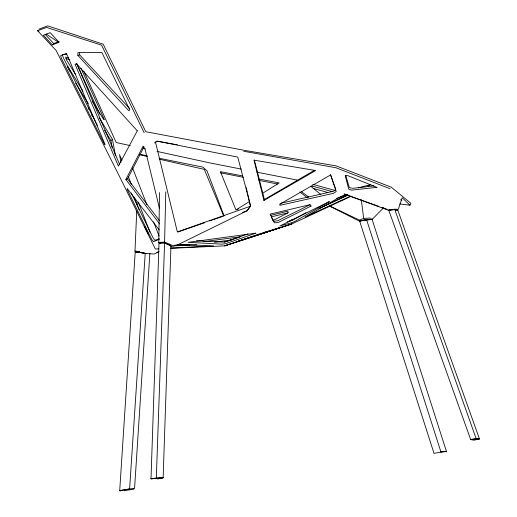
<?xml version="1.0" encoding="UTF-8"?>
<svg xmlns="http://www.w3.org/2000/svg" width="517" height="517" viewBox="0 0 517 517"><rect width="100%" height="100%" fill="white"/><g stroke="black" fill="none" stroke-linecap="round" stroke-linejoin="round"><path stroke-width="0.78" d="M160.141 243.113L158.79 242.408L159.501 192.55M247.649 193.83L250.441 206.238L247.1 210.768L177.279 245.013L172.684 245.491L164.6 242.111L165.77 191.82M156.903 478.471L151.003 478.761L159.029 243.055L164.542 242.841L170.959 245.859L163.139 477.682L159.217 478.219L163.12 477.689L157.775 478.988M156.961 478.464L150.97 478.768L156.321 478.025L164.593 242.848L159.029 243.055M158.622 251.818L154.325 253.989L146.298 253.588L134.969 251.146L136.74 211.143M137.024 204.745L137.095 203.142M139.235 251.798L135.221 251.76L119.711 490.627L120.177 491.15M129.657 488.933L119.705 490.627L129.605 488.94L145.212 253.459L135.221 251.76M149.872 253.498L134.569 488.429L129.605 488.94M446.087 452.071L446.365 451.431L440.885 452.045M399.699 203.976L409.942 205.191L410.886 203.31L391.246 187.173L336.089 165.879L245.097 150.466L145.775 131.712L103.187 44.197L47.726 25.85L39.014 29.146M159.708 223.99L125.87 179.47L127.557 178.901L144.036 146.802M125.87 179.47L143.06 146.162L145.161 149.516L159.462 208.293M263.928 200.428L315.68 170.552L253.989 160.147L263.928 200.428L264.387 199.543L314.562 170.229M52.32 44.876L59.08 42.323L50.201 32.661L43.325 35.24L52.32 44.876L53.652 43.506L59.125 41.541M383.569 207.828L372.822 218.717L365.965 219.958M291.969 219.57L289.442 221.127M112.183 147.526L110.916 140.488L112.48 139.39L99.406 118.057M249.472 201.507L235.978 209.96L220.41 171.663L242.344 175.864M262.293 193.481L279.161 182.915L258.791 179.011M237.174 209.728L238.531 208.887M154.46 142.996L157.491 141.186L237.762 157.103L250.564 205.902L247.1 210.768L242.576 212.39M305.922 212.745L292.273 220.332L287.09 221.864M272.698 220.63L288.337 212.713L287.814 211.195L270.83 215.311M156.877 252.496L159.042 251.411M309.857 204.822L277.771 220.759L273.868 221.244L271.645 217.903M323.791 206.16L347.747 195.038M318.944 208.577L347.993 195.09M350.041 196.337L305.062 217.037L340.858 196.46L346.261 194.489M351.037 196.337L291.866 223.906L224.578 245.866L170.662 248.322M367.91 186.004L370.075 185.105M159.223 239.345L153.42 241.71L151.694 239.403L127.143 189.364L127.292 188.621L159.21 229.936M370.334 218.019L363.69 218.394L359.464 220.093L329.704 205.953M158.596 248.877L155.378 249.02L119.808 177.066L56.159 50.524L37.554 30.677L46.679 27.44L101.61 45.173L144.172 132.74M250.441 206.238L177.363 231.926L155.384 141.652M178.055 231.984L204.473 222.756M209.753 220.908L223.344 216.164M247.979 233.891L226.33 241.484L222.711 242.098L196.505 240.864M224.184 242.311L240.353 236.805L203.116 241.71M236.566 241.885L291.866 223.906L224.578 245.866L253.362 236.418M159.314 238.815L154.783 240.295L152.858 237.452L131.26 192.957M256.684 235.345L279.115 227.984M336.347 198.45L347.747 194.922M77.899 55.416L128.701 110.625L129.838 110.011L101.823 52.417L77.834 52.656L77.899 55.416L79.65 54.892L129.586 108.467M358.281 187.865L370.689 184.608M271.38 216.856L287.62 212.926M470.657 439.502L476.48 438.746L479.427 438.914L473.947 440.213L470.535 439.521L476.409 438.752L479.446 438.914L397.722 209.967L394.768 209.514L388.771 210.245L470.657 439.502L472.066 439.599M280.905 203.226L333.652 191.232L335.83 189.403L330.492 174.727M440.949 452.032L434.015 453.396L359.606 220.94L366.592 219.68L372.098 219.363L446.442 451.431L440.949 452.032L366.592 219.68M124.326 490.723L134.013 489.095M67.074 54.052L62.408 54.789L63.164 57.348L97.526 125.851M367.503 220.035L372.117 219.363L366.488 219.686L359.683 220.94L362.042 220.701M150.97 478.768L163.12 477.689M175.386 245.368L183.309 244.328M214.497 242.163L231.939 239.869M475.743 439.398L479.446 438.914M388.894 210.232L394.833 209.508L397.754 209.96L395.499 210.141M373.991 185.9L352.807 188.317L349.343 187.639L345.744 175.379M365.202 220.093L358.753 220.837L329.555 206.109M359.606 220.94L361.971 220.701M363.619 220.533L365.196 220.371M170.565 248.121L213.495 245.846L177.454 244.373M158.79 242.408L164.6 242.111M175.399 245.497L189.784 244.787M174.416 245.918L196.751 244.793M156.321 478.025L163.139 477.682M134.969 251.146L136.404 251.146M145.212 253.459L146.763 253.472M139.428 251.805L135.26 251.747L146.382 253.459M470.535 439.521L472.034 439.605M170.81 246.603L173.861 246.822M156.78 141.154L174.223 144.204M175.806 144.482L177.396 144.76M243.72 151.274L335.966 167.754L390.083 188.731M220.578 172.84L243.281 177.286M258.933 180.349L277.719 184.033M241.258 169.091L210.484 163.042L157.071 151.429M257.039 172.2L297.281 180.11M139.5 154.228L147.339 155.824M159.094 158.221L202.987 167.165L207.039 170.933L224.094 215.899M130.368 145.62L116.228 142.543L83.722 70.991M142.931 148.353L145.29 148.864M139.493 154.725L147.3 156.489M159.792 159.314L204.299 169.376L223.622 215.776M312.733 184.33L335.132 190.45M332.709 191.729L313.399 186.411L310.976 186.43L320.792 194.47M313.16 188.401L327.759 192.486M68.664 58.04L65.672 57.051L66.376 59.759L75.689 74.668M66.111 58.557L69.905 59.843M378.942 206.373L344.012 193.978L387.976 210.109L394.969 209.172L398.226 209.398L402.181 197.707L409.942 205.191M381.979 207.453L387.298 209.34M164.593 242.848L170.94 245.872M37.554 30.677L38.885 31.569M46.297 34.064L58.214 42.116M301.243 191.529L308.849 197.184M299.879 191.962L307.428 197.862M400.694 199.633L401.909 200.602M45.225 34.419L53.652 43.506M127.557 178.901L159.579 220.727M92.194 101.093L103.626 119.388L104.337 119.556L80.982 68.315M75.695 83.134L88.271 103.62M104.628 130.252L110.916 140.488M82.966 91.218L67.792 66.441L67.553 66.874L69.724 71.197M88.148 107.95L88.866 109.391M91.761 115.155L92.478 116.596M144.76 226.672L148.599 234.576M76.962 64.082L99.787 114.244M76.69 63.526L119.692 164.619M121.928 160.16L119.498 154.641L120.939 162.357M128.352 176.64L131.273 184.13M138.285 202.102L149.969 232.068M132.578 167.973L146.847 204.642M153.543 221.851L159.068 236.069M134.168 197.08L139.118 209.779M394.768 209.514L476.416 439.36M254.377 160.07L264.387 199.543M246.254 187.626L247.3 192.279M112.48 139.39L115.375 155.229M361.254 199.665L363.69 218.394M79.528 52.708L79.65 54.892M279.949 204.144L279.91 205.327L333.252 193.39L336.212 191.645L330.686 174.882L279.949 204.144M137.289 130.82L118.374 166.099L75.075 64.321L76.406 63.636L137.289 130.82M329.232 201.63L295.537 221.011L292.519 222.439L279.846 226.032L329.232 201.63M311.027 206.076L278.379 222.426L274.449 222.859L270.171 214.122L310.239 204.629L311.027 206.076M66.073 53.626L60.605 55.662L61.407 58.292L104.356 144.101L105.087 144.553L67.611 56.017L66.073 53.626M255.779 233.18L225.677 243.662L222.039 244.147L188.098 242.337L255.779 233.18M265.751 231.875L238.511 241.148L281.028 227.28L265.751 231.875M376.945 187.354L351.554 190.146L348.723 189.157L345.214 175.702L347.902 175.664L376.945 187.354"/></g></svg>
